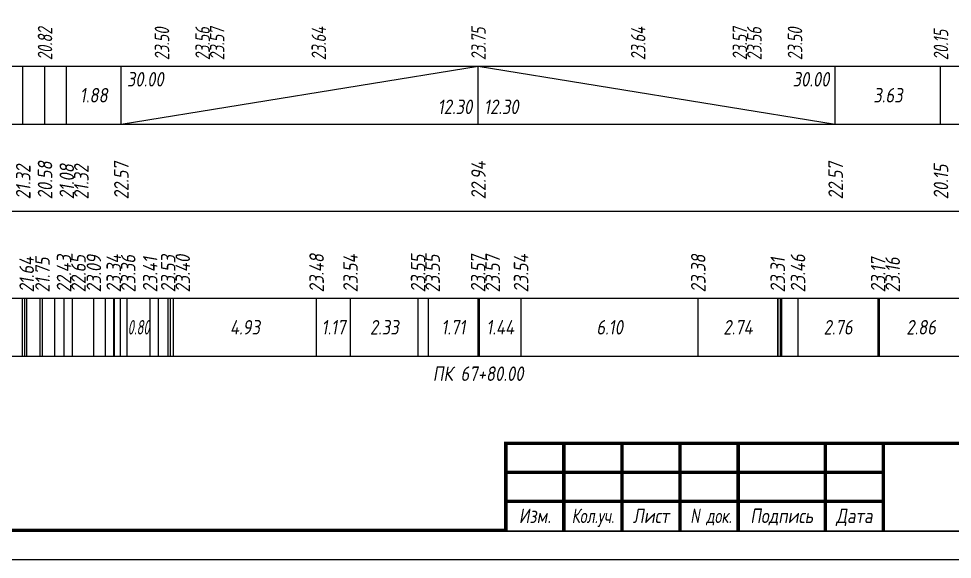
# Model space of a CAD drawing. Extents: x -717 to 1451, y -133302 to 233.
# Drawn here: x 116.1 to 276.8, y -106593.4 to -106500.2 of the extents above; entities that cross this region are included whole.
import ezdxf
from ezdxf.enums import TextEntityAlignment as Align

# ---------------------------------------------------------------- set-up
doc = ezdxf.new("R2010")
doc.units = 0
for name, color, linetype in [('Зарамочное оформление', 7, 'Continuous'), ('Код_510', 7, 'Continuous'), ('Код_514', 1, 'Continuous'), ('Код_516', 1, 'Continuous'), ('Подписи поперечников', 7, 'Continuous'), ('Таблица', 7, 'Continuous')]:
    doc.layers.add(name, color=color, linetype=linetype)
doc.styles.add('М', font='romand.shx', dxfattribs={"width": 0.8, "oblique": 10, "height": 2.5})

# ---------------------------------------------------------------- blocks, each defined once
blk = doc.blocks.new('Штамп')
at = {"linetype": 'Continuous'}
blk.add_wipeout([(199.95, -411.25), (384.95, -411.25), (384.95, -426.25), (199.95, -426.25)], dxfattribs=at).dxf.layer = 'Зарамочное оформление'
at = {"layer": 'Зарамочное оформление', "linetype": 'Continuous', "lineweight": -3, "const_width": 0.6, "flags": 128}
for points in [[(199.95, -426.25), (199.95, -411.25), (384.95, -411.25)], [(209.95, -411.25), (209.95, -426.25)], [(219.95, -411.25), (219.95, -426.25)], [(229.95, -411.25), (229.95, -426.25)], [(239.95, -411.25), (239.95, -426.25)], [(254.95, -411.25), (254.95, -426.25)], [(264.95, -411.25), (264.95, -426.25)], [(199.95, -416.25), (264.95, -416.25)], [(199.95, -421.25), (264.95, -421.25)]]:
    blk.add_lwpolyline(points, dxfattribs=at)
at = {"layer": 'Зарамочное оформление', "linetype": 'Continuous', "style": 'М', "oblique": 10}
for s, width, p in [('Изм.', 0.8, (204.95, -423.75)), ('Кол.уч.', 0.7, (214.95, -423.75)), ('Лист', 0.8, (224.95, -423.75)), ('N док.', 0.7, (235.28, -423.75)), ('Подпись', 0.8, (247.45, -423.75)), ('Дата', 0.8, (259.95, -423.75))]:
    blk.add_text(s, height=2.5, dxfattribs=dict(at, width=width)).set_placement(p, align=Align.MIDDLE_CENTER)
blk = doc.blocks.new('шифр')
blk.add_blockref('Штамп', (0, -106222))

msp = doc.modelspace()

# ---------------------------------------------------------------- linework, layer by layer
at = {"flags": 128}
msp.add_lwpolyline([(-30.054, -106593.421), (389.946, -106593.421), (389.946, -106296.421), (-30.054, -106296.421)], close=True, dxfattribs=at)
at = {"const_width": 0.6, "flags": 128}
msp.add_lwpolyline([(-10.054, -106588.421), (384.946, -106588.421), (384.946, -106301.421), (-10.054, -106301.421)], close=True, dxfattribs=at)
at = {"layer": 'Код_510'}
for p, q in [((116.711, -106558.421), (116.711, -106548.421)), ((117.135, -106558.421), (117.135, -106548.421)), ((117.446, -106558.421), (117.446, -106548.421)), ((119.776, -106558.421), (119.776, -106548.421)), ((120.171, -106558.421), (120.171, -106548.421)), ((122.273, -106558.421), (122.273, -106548.421)), ((123.876, -106558.421), (123.876, -106548.421)), ((125.334, -106558.421), (125.334, -106548.421)), ((129.021, -106558.421), (129.021, -106548.421)), ((130.999, -106558.421), (130.999, -106548.421)), ((132.439, -106558.421), (132.439, -106548.421)), ((132.596, -106558.421), (132.596, -106548.421)), ((133.626, -106558.421), (133.626, -106548.421)), ((134.736, -106558.421), (134.736, -106548.421)), ((138.715, -106558.421), (138.715, -106548.421)), ((140.14, -106558.421), (140.14, -106548.421)), ((141.822, -106558.421), (141.822, -106548.421)), ((142.206, -106558.421), (142.206, -106548.421)), ((142.706, -106558.421), (142.706, -106548.421)), ((167.372, -106558.421), (167.372, -106548.421)), ((173.213, -106558.421), (173.213, -106548.421)), ((184.848, -106558.421), (184.848, -106548.421)), ((186.645, -106558.421), (186.645, -106548.421)), ((195.19, -106558.421), (195.19, -106548.421)), ((195.394, -106558.421), (195.394, -106548.421)), ((202.577, -106558.421), (202.577, -106548.421)), ((233.091, -106558.421), (233.091, -106548.421)), ((246.769, -106558.421), (246.769, -106548.421)), ((246.83, -106558.421), (246.83, -106548.421)), ((247.269, -106558.421), (247.269, -106548.421)), ((247.458, -106558.421), (247.458, -106548.421)), ((250.265, -106558.421), (250.265, -106548.421)), ((264.065, -106558.421), (264.065, -106548.421)), ((264.172, -106558.421), (264.172, -106548.421)), ((264.285, -106558.421), (264.285, -106548.421)), ((264.312, -106558.421), (264.312, -106548.421))]:
    msp.add_line(p, q, dxfattribs=at)
at = {"layer": 'Код_516'}
for p, q in [((116.803, -106518.421), (116.803, -106508.421)), ((116.803, -106518.421), (116.803, -106508.421)), ((120.553, -106518.421), (120.553, -106508.421)), ((124.303, -106518.421), (124.303, -106508.421)), ((124.303, -106518.421), (124.303, -106508.421)), ((133.692, -106518.421), (133.692, -106508.421)), ((133.692, -106518.421), (195.19, -106508.421)), ((195.19, -106518.421), (195.19, -106508.421)), ((195.19, -106508.421), (256.687, -106518.421)), ((256.687, -106518.421), (256.687, -106508.421)), ((274.82, -106518.421), (274.82, -106508.421))]:
    msp.add_line(p, q, dxfattribs=at)
at = {"layer": 'Таблица'}
for p, q in [((80, -106508.421), (299.874, -106508.421)), ((79.946, -106518.421), (299.82, -106518.421)), ((79.946, -106533.421), (299.82, -106533.421)), ((79.946, -106548.421), (299.82, -106548.421)), ((79.946, -106558.421), (299.82, -106558.421))]:
    msp.add_line(p, q, dxfattribs=at)

# ---------------------------------------------------------------- texts
at = {"layer": 'Код_510', "style": 'М', "oblique": 10, "width": 0.8}
for s, p in [('21.64', (117.446, -106547.421)), ('21.75', (120.171, -106547.421)), ('22.43', (123.876, -106547.421)), ('22.65', (126.376, -106547.421)), ('23.09', (129.021, -106547.421)), ('23.34', (132.439, -106547.421)), ('23.36', (134.939, -106547.421)), ('23.41', (138.715, -106547.421)), ('23.53', (141.822, -106547.421)), ('23.40', (144.322, -106547.421)), ('23.48', (167.372, -106547.421)), ('23.54', (173.213, -106547.421)), ('23.55', (184.848, -106547.421)), ('23.55', (187.348, -106547.421)), ('23.57', (195.19, -106547.421)), ('23.57', (197.69, -106547.421)), ('23.54', (202.577, -106547.421)), ('23.38', (233.091, -106547.421)), ('23.31', (246.769, -106547.421)), ('23.46', (250.265, -106547.421)), ('23.17', (264.065, -106547.421)), ('23.16', (266.565, -106547.421))]:
    msp.add_text(s, height=2.5, rotation=90, dxfattribs=at).set_placement(p, align=Align.MIDDLE_LEFT)
at = {"layer": 'Код_510', "style": 'М', "oblique": 10}
for s, width, p in [('0.80', 0.6, (136.726, -106553.421)), ('4.93', 0.8, (155.039, -106553.421)), ('1.17', 0.8, (170.293, -106553.421)), ('2.33', 0.8, (179.031, -106553.421)), ('1.71', 0.8, (190.917, -106553.421)), ('1.44', 0.8, (198.986, -106553.421)), ('6.10', 0.8, (217.834, -106553.421)), ('2.74', 0.8, (239.93, -106553.421)), ('2.76', 0.8, (257.165, -106553.421)), ('2.86', 0.8, (271.467, -106553.421))]:
    msp.add_text(s, height=2.5, dxfattribs=dict(at, width=width)).set_placement(p, align=Align.MIDDLE_CENTER)
at = {"layer": 'Код_514', "style": 'М', "oblique": 10, "width": 0.7}
for s, p in [('20.82', (120.607, -106507.382)), ('23.50', (140.744, -106507.382)), ('23.56', (147.744, -106507.382)), ('23.57', (150.244, -106507.382)), ('23.64', (167.744, -106507.382)), ('23.75', (195.244, -106507.382)), ('23.64', (222.744, -106507.382)), ('23.57', (240.244, -106507.382)), ('23.56', (242.744, -106507.382)), ('23.50', (249.744, -106507.382)), ('20.15', (274.874, -106507.382))]:
    msp.add_text(s, height=2.5, rotation=90, dxfattribs=at).set_placement(p, align=Align.MIDDLE_LEFT)
at = {"layer": 'Код_516', "style": 'М', "oblique": 10, "width": 0.8}
msp.add_text('30.00', height=2.5, dxfattribs=at).set_placement((134.692, -106509.421), align=Align.TOP_LEFT)
msp.add_text('30.00', height=2.5, dxfattribs=at).set_placement((255.687, -106509.421), align=Align.TOP_RIGHT)
for s, p in [('1.88', (128.998, -106513.421)), ('3.63', (265.753, -106513.421))]:
    msp.add_text(s, height=2.5, dxfattribs=at).set_placement(p, align=Align.MIDDLE_CENTER)
msp.add_text('12.30', height=2.5, dxfattribs=at).set_placement((194.19, -106517.421), align=Align.BOTTOM_RIGHT)
msp.add_text('12.30', height=2.5, dxfattribs=at).set_placement((196.19, -106517.421), align=Align.BOTTOM_LEFT)
for s, p in [('21.32', (116.857, -106531.371)), ('20.58', (120.607, -106531.371)), ('21.08', (124.357, -106531.371)), ('21.32', (126.857, -106531.371)), ('22.57', (133.746, -106531.371)), ('22.94', (195.244, -106531.371)), ('22.57', (256.741, -106531.371)), ('20.15', (274.874, -106531.371))]:
    msp.add_text(s, height=2.5, rotation=90, dxfattribs=at).set_placement(p, align=Align.MIDDLE_LEFT)
at = {"layer": 'Подписи поперечников', "style": 'М', "oblique": 10, "width": 0.8}
msp.add_text('ПК 67+80.00', height=2.5, dxfattribs=at).set_placement((195.19, -106563.421), align=Align.BOTTOM_CENTER)

# ---------------------------------------------------------------- next in the draw order: block references
msp.add_blockref('шифр', (0, 59.829))

doc.saveas('drawing.dxf')
